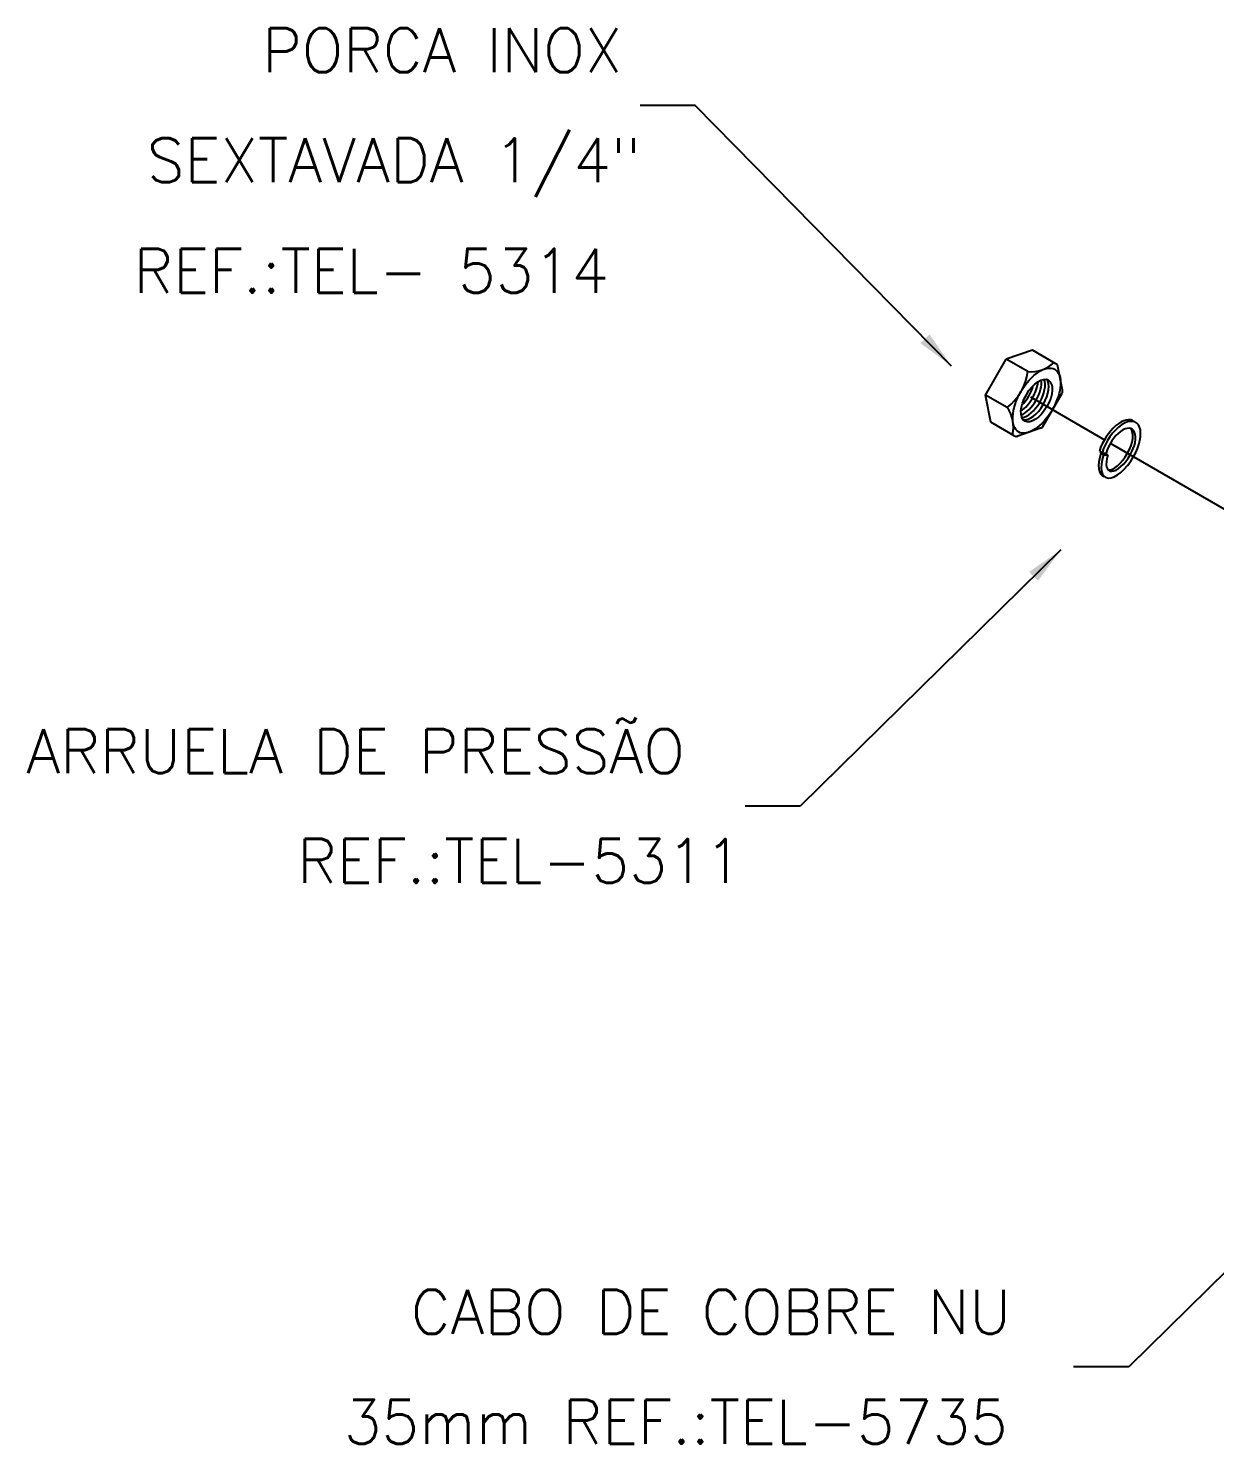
# Model space of a CAD drawing. Header units: millimetres. Extents: x -5417.3 to -5401.3, y -4697.8 to -4682.
# Drawn here: x -5417.3 to -5411.91, y -4689.58 to -4683.15 of the extents above; entities that cross this region are included whole.
import ezdxf

# ---------------------------------------------------------------- set-up
doc = ezdxf.new("R2010")
doc.units = ezdxf.units.MM
doc.header["$LTSCALE"] = 10
doc.linetypes.add('CENTER', pattern=[2, 1.25, -0.25, 0.25, -0.25])
doc.layers.add('Termotécnica', color=7, linetype='Continuous')
doc.styles.add('r80', font='romans.shx')

msp = doc.modelspace()

# ---------------------------------------------------------------- linework, layer by layer
at = {"layer": 'Termotécnica', "color": 2}
for p, q in [((-5414.2724, -4683.5038), (-5414.5224, -4683.5038)), ((-5413.1077, -4684.6878), (-5414.2724, -4683.5038)), ((-5412.7407, -4684.6149), (-5412.859, -4684.6559)), ((-5412.6334, -4684.6768), (-5412.7407, -4684.6149)), ((-5412.9536, -4684.8197), (-5412.859, -4684.6559)), ((-5412.7605, -4684.7127), (-5412.859, -4684.6559)), ((-5412.6036, -4684.7972), (-5412.6243, -4684.6896)), ((-5412.8551, -4684.8766), (-5412.9536, -4684.8197)), ((-5412.9299, -4684.9427), (-5412.9536, -4684.8197)), ((-5412.6934, -4684.9618), (-5412.6058, -4684.8102)), ((-5412.8227, -4685.0046), (-5412.9299, -4684.9427)), ((-5412.7036, -4684.9702), (-5412.807, -4685.0061)), ((-5412.4363, -4685.0745), (-5412.4242, -4685.0814)), ((-5412.4242, -4685.0814), (-5412.4051, -4685.0832)), ((-5412.429, -4685.0836), (-5412.4102, -4685.0855)), ((-5412.429, -4685.0836), (-5412.4169, -4685.0906)), ((-5412.4169, -4685.0906), (-5412.3981, -4685.0925)), ((-5412.4102, -4685.0855), (-5412.3981, -4685.0925)), ((-5412.6111, -4685.523), (-5413.7951, -4686.6878)), ((-5413.7951, -4686.6878), (-5414.0451, -4686.6878)), ((-5411.119, -4688.0705), (-5412.303, -4689.2352)), ((-5412.303, -4689.2352), (-5412.553, -4689.2352))]:
    msp.add_line(p, q, dxfattribs=at)
at = {"layer": 'Termotécnica', "color": 1, "linetype": 'CENTER'}
for p, q in [((-5412.7498, -4684.8281), (-5412.4131, -4685.0226)), ((-5412.3868, -4685.0378), (-5411.8599, -4685.342))]:
    msp.add_line(p, q, dxfattribs=at)
at = {"layer": 'Termotécnica', "color": 2}
for centre, radius, start, end in [((-5412.7447, -4684.5675), 0.1461, 263.81075, 314.50098), ((-5412.6429, -4684.6932), 0.0189, 10.88457, 60), ((-5413.0105, -4684.6776), 0.2525, 307.99693, 352.0248), ((-5412.6222, -4684.8007), 0.0189, 330, 10.88457), ((-5412.9735, -4684.963), 0.1466, 345.58178, 36.10648), ((-5412.8132, -4684.9882), 0.0189, 240, 289.11647), ((-5412.7097, -4684.9524), 0.0189, 289.11647, 330)]:
    msp.add_arc(centre, radius, start, end, dxfattribs=at)
for major_axis in [(-0.0822, -0.1423), (-0.0539, -0.0933)]:
    msp.add_ellipse((-5412.7212, -4684.8446), major_axis=major_axis, ratio=0.500279, dxfattribs=at)
at = {"layer": 'Termotécnica', "color": 1}
for centre, start_param, end_param in [((-5412.7868, -4684.8068), 0.785292, 2.36675), ((-5412.7704, -4684.8163), 0.558566, 2.581302), ((-5412.754, -4684.8257), 0.364789, 2.778721), ((-5412.7376, -4684.8352), 0.18491, 2.972727), ((-5412.8032, -4684.7973), 1.074262, 2.069382)]:
    msp.add_ellipse(centre, major_axis=(-0.0539, -0.0933), ratio=0.500279, start_param=start_param, end_param=end_param, dxfattribs=at)
at = {"layer": 'Termotécnica', "color": 2}
for centre, major_axis, ratio, start_param, end_param in [((-5412.3529, -4685.0573), (0.0697, 0.1208), 0.499695, 6.179029, 8.271564), ((-5412.3408, -4685.0643), (0.0697, 0.1208), 0.499695, 4.712389, 8.271556), ((-5412.3408, -4685.0643), (0.0522, 0.0904), 0.499999, 4.712389, 8.337575), ((-5412.3529, -4685.0573), (0.0522, 0.0904), 0.499999, 4.712389, 6.152357), ((-5412.3481, -4685.0601), (0.0728, 0.1261), 0.440757, 2.002135, 3.259858), ((-5412.336, -4685.0671), (0.0728, 0.1261), 0.440757, 2.001855, 4.712389), ((-5412.3361, -4685.067), (0.0555, 0.0961), 0.420785, 2.069209, 4.712389), ((-5412.3481, -4685.0601), (0.0555, 0.0961), 0.420785, 3.285745, 4.712389)]:
    msp.add_ellipse(centre, major_axis=major_axis, ratio=ratio, start_param=start_param, end_param=end_param, dxfattribs=at)
for points in [[(-5413.2074, -4684.5438), (-5413.2487, -4684.5839), (-5413.1077, -4684.6878)], [(-5412.755, -4685.6227), (-5412.7149, -4685.664), (-5412.6111, -4685.523)]]:
    msp.add_solid(points, dxfattribs=at)

# ---------------------------------------------------------------- texts
at = {"layer": 'Termotécnica', "color": 2, "style": 'r80'}
for s, p in [('PORCA INOX', (-5416.2397, -4683.3527)), ('SEXTAVADA 1/4"', (-5416.7638, -4683.8526)), ('REF.:TEL- 5314', (-5416.824, -4684.3545)), ('ARRUELA DE PRESSÃO', (-5417.3105, -4686.5375)), ('REF.:TEL-5311', (-5416.0804, -4687.0365)), ('CABO DE COBRE NU', (-5415.5638, -4689.0856)), (' 35mm REF.:TEL-5735', (-5416.0062, -4689.5849))]:
    msp.add_text(s, height=0.2, dxfattribs=at).set_placement(p)

doc.saveas('drawing.dxf')
